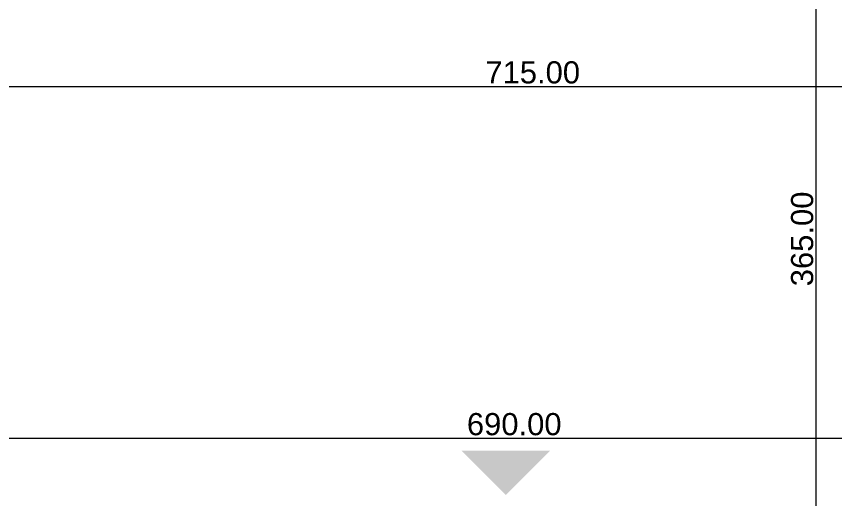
# Model space of a CAD drawing. Header units: millimetres. Extents: x 5493291 to 5652041, y -5155064 to -5098765.
# Drawn here: x 5597843 to 5603382, y -5121817 to -5118554 of the extents above; entities that cross this region are included whole.
import ezdxf

# ---------------------------------------------------------------- set-up
doc = ezdxf.new("R2010")
doc.units = ezdxf.units.MM
doc.header["$MEASUREMENT"] = 0
doc.layers.add('Drawing & Figure_Pen_No__1', color=7, linetype='Continuous', lineweight=13)
doc.styles.add('GENERATED_STYLE_2', font='arial.ttf')

msp = doc.modelspace()

# ---------------------------------------------------------------- hatches: boundary and pattern name
at = {"layer": 'Drawing & Figure_Pen_No__1', "linetype": 'Continuous', "lineweight": 0, "true_color": 0x000000}
msp.add_hatch(color=18, dxfattribs=at).paths.add_polyline_path([(5601455.9, -5121491.5), (5600855.9, -5121491.5), (5601155.9, -5121791.5)])

# ---------------------------------------------------------------- linework, layer by layer
at = {"layer": 'Drawing & Figure_Pen_No__1', "color": 7, "linetype": 'Continuous', "lineweight": 13}
for points in [[(5603255.8, -5121891.5), (5603255.8, -5118241.4)], [(5597755.7, -5119027.4), (5604905.9, -5119027.4)], [(5597755.7, -5121407.5), (5604655.9, -5121407.5)]]:
    msp.add_lwpolyline(points, dxfattribs=at)

# ---------------------------------------------------------------- texts
at = {"layer": 'Drawing & Figure_Pen_No__1', "color": 7, "linetype": 'Continuous', "lineweight": 13, "char_height": 150.005, "attachment_point": 7, "style": 'GENERATED_STYLE_2'}
for s, insert in [('\\A1;{\\pql;\\fArial|b0|i0|c0|p0;\\W1.000000;715.00}', (5601017.7, -5119009.8)), ('\\A1;{\\pql;\\fArial|b0|i0|c0|p0;\\W1.000000;690.00}', (5600892.6, -5121389.7))]:
    msp.add_mtext(s, dxfattribs=dict(at, insert=insert))
at = {"layer": 'Drawing & Figure_Pen_No__1', "color": 7, "linetype": 'Continuous', "lineweight": 13, "insert": (5603238.6, -5120379.9), "char_height": 150.005, "attachment_point": 7, "rotation": 90, "style": 'GENERATED_STYLE_2'}
msp.add_mtext('\\A1;{\\pql;\\fArial|b0|i0|c0|p0;\\W1.000000;365.00}', dxfattribs=at)

doc.saveas('drawing.dxf')
